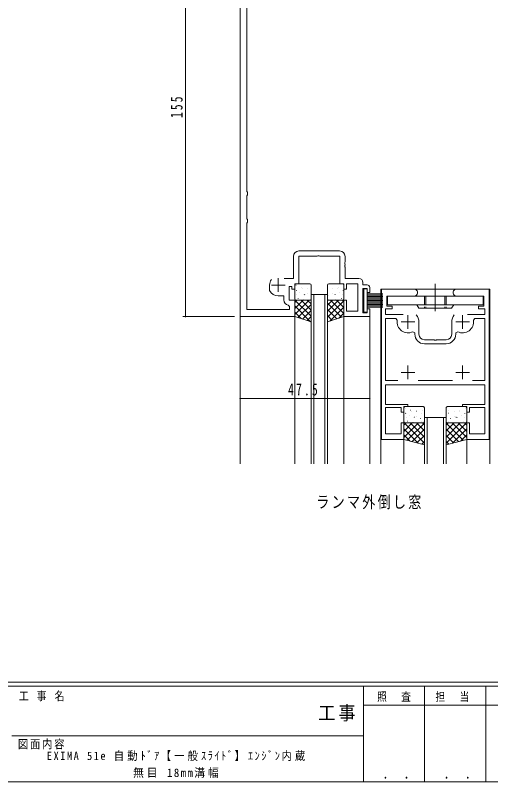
# Model space of a CAD drawing. Units: millimetres on the paper. Extents: x -397 to 397, y -282 to 282.
# Drawn here: x -6.2 to 167.9, y -282.1 to -1.4 of the extents above; entities that cross this region are included whole.
import ezdxf

# ---------------------------------------------------------------- set-up
doc = ezdxf.new("R2010")
doc.units = ezdxf.units.MM
for name, pattern in [('USER2', [13, 10, -1, 1, -1]), ('USER3', [15, 10, -1, 1, -1, 1, -1]), ('USER4', [4, 3, -1])]:
    doc.linetypes.add(name, pattern=pattern)
for name, color, linetype, lineweight in [('0-1_USER1', 7, 'Continuous', 18), ('0-3_YKK_11', 7, 'Continuous', 18), ('0-4_YKK_12', 2, 'Continuous', 18), ('0-5_YSS_K', 4, 'Continuous', 18), ('0-6_YKK_13', 6, 'Continuous', 18)]:
    doc.layers.add(name, color=color, linetype=linetype, lineweight=lineweight)
doc.layers.add('0-2_YKK_ZWAK', color=7, linetype='Continuous')
doc.styles.add('ＭＳ ゴシック', font='')
doc.styles.get('ＭＳ ゴシック').set_extended_font_data('MS Gothic')

msp = doc.modelspace()

# ---------------------------------------------------------------- linework, layer by layer
at = {"layer": '0-1_USER1'}
for p, q in [((376.092, -245.7), (-393.908, -245.7)), ((338.292, -247.1), (-393.908, -247.1)), ((121.292, -247.1), (121.292, -282.1)), ((143.692, -247.1), (143.692, -282.1)), ((166.092, -247.1), (166.092, -282.1)), ((189.476, -254.099), (121.292, -254.099)), ((-7.508, -265.299), (121.292, -265.299)), ((-393.908, -282.1), (338.292, -282.1))]:
    msp.add_line(p, q, dxfattribs=at)
at = {"layer": '0-3_YKK_11'}
for p, q in [((76.092, 43.296), (76.092, -111.704)), ((78.592, -65.91), (78.592, 22.503)), ((78.854, -66.207), (78.592, -65.91)), ((78.592, -67.497), (78.854, -67.2)), ((78.854, -67.2), (78.854, -66.207)), ((78.592, -75.91), (78.592, -67.497)), ((78.854, -76.207), (78.592, -75.91)), ((78.592, -77.497), (78.854, -77.2)), ((78.592, -109.204), (78.592, -77.497)), ((78.854, -77.2), (78.854, -76.207)), ((95.662, -89.704), (95.662, -97.774)), ((97.592, -89.634), (104.334, -89.634)), ((97.592, -99.704), (97.592, -89.634)), ((112.522, -87.704), (97.662, -87.704)), ((104.334, -89.634), (104.517, -89.514)), ((104.517, -89.514), (105.067, -89.514)), ((105.067, -89.514), (105.25, -89.634)), ((105.25, -89.634), (112.592, -89.634)), ((112.592, -89.634), (112.592, -99.704)), ((114.522, -91.745), (114.522, -89.704)), ((114.402, -91.929), (114.522, -91.745)), ((114.402, -92.479), (114.402, -91.929)), ((114.522, -92.662), (114.402, -92.479)), ((114.402, -92.929), (114.522, -92.745)), ((114.402, -93.479), (114.402, -92.929)), ((114.522, -93.662), (114.402, -93.479)), ((114.522, -92.745), (114.522, -92.662)), ((114.522, -97.774), (114.522, -93.662)), ((90.092, -97.704), (90.092, -102.704)), ((95.662, -97.774), (92.286, -97.774)), ((119.592, -97.774), (114.522, -97.774)), ((86.892, -100.204), (86.892, -102.056)), ((87.592, -100.204), (92.592, -100.204)), ((94.092, -100.704), (95.092, -100.704)), ((94.092, -105.704), (94.092, -100.704)), ((95.092, -100.704), (95.092, -101.704)), ((96.092, -99.704), (97.592, -99.704)), ((96.092, -101.704), (96.092, -99.704)), ((112.592, -99.704), (114.092, -99.704)), ((114.092, -99.704), (114.092, -101.704)), ((115.092, -99.704), (119.162, -99.704)), ((115.092, -101.704), (115.092, -99.704)), ((119.162, -99.704), (119.162, -109.774)), ((121.092, -100.104), (121.092, -99.274)), ((122.592, -100.104), (121.092, -100.104)), ((86.892, -102.056), (86.92, -102.183)), ((95.092, -101.704), (96.092, -101.704)), ((114.092, -101.704), (115.092, -101.704)), ((121.092, -101.404), (122.592, -101.404)), ((121.092, -110.404), (121.092, -101.404)), ((122.592, -101.404), (122.592, -102.904)), ((122.592, -102.904), (123.592, -102.904)), ((123.592, -102.904), (123.592, -101.104)), ((127.891, -101.707), (139.841, -101.707)), ((127.891, -156.707), (127.891, -101.707)), ((155.341, -101.707), (167.291, -101.707)), ((167.291, -101.707), (167.291, -156.707)), ((90.092, -104.204), (92.162, -104.204)), ((92.162, -104.204), (92.162, -105.634)), ((96.092, -105.704), (94.092, -105.704)), ((96.092, -111.704), (96.092, -105.704)), ((114.092, -105.704), (114.092, -111.704)), ((115.092, -105.704), (114.092, -105.704)), ((115.092, -109.774), (115.092, -105.704)), ((129.791, -104.207), (129.791, -107.907)), ((139.841, -104.207), (129.791, -104.207)), ((165.391, -104.207), (155.341, -104.207)), ((165.391, -107.907), (165.391, -104.207)), ((94.162, -109.204), (78.592, -109.204)), ((93.762, -107.593), (94.162, -108.083)), ((94.162, -108.083), (94.162, -109.204)), ((122.592, -108.904), (122.592, -110.404)), ((123.592, -108.904), (122.592, -108.904)), ((123.592, -111.704), (123.592, -108.904)), ((129.391, -108.907), (129.391, -111.007)), ((131.791, -108.907), (129.391, -108.907)), ((129.791, -107.907), (131.791, -107.907)), ((131.791, -107.907), (131.791, -108.907)), ((163.391, -107.907), (165.391, -107.907)), ((163.391, -108.907), (163.391, -107.907)), ((165.791, -108.907), (163.391, -108.907)), ((165.791, -111.007), (165.791, -108.907)), ((76.092, -111.704), (96.092, -111.704)), ((114.092, -111.704), (123.592, -111.704)), ((119.162, -109.774), (115.092, -109.774)), ((122.592, -110.404), (121.092, -110.404)), ((129.391, -111.007), (135.841, -111.007)), ((137.591, -111.207), (137.591, -116.207)), ((157.591, -111.207), (157.591, -116.207)), ((159.341, -111.007), (165.791, -111.007)), ((129.391, -112.507), (133.146, -112.507)), ((129.391, -135.207), (129.391, -112.507)), ((133.146, -112.507), (133.64, -113.085)), ((135.091, -113.707), (140.091, -113.707)), ((141.591, -113.707), (141.591, -118.207)), ((153.591, -118.207), (153.591, -113.707)), ((155.091, -113.707), (160.091, -113.707)), ((161.542, -113.085), (162.036, -112.507)), ((162.036, -112.507), (165.791, -112.507)), ((165.791, -112.507), (165.791, -135.207)), ((139.369, -117.29), (140.091, -117.738)), ((140.091, -117.738), (140.091, -118.207)), ((155.091, -117.738), (155.813, -117.29)), ((155.091, -118.207), (155.091, -117.738)), ((143.591, -120.207), (147.133, -120.207)), ((147.133, -120.207), (147.316, -120.327)), ((147.316, -120.327), (147.866, -120.327)), ((147.866, -120.327), (148.049, -120.207)), ((148.049, -120.207), (151.591, -120.207)), ((143.591, -121.707), (151.591, -121.707)), ((137.591, -129.707), (137.591, -134.707)), ((157.591, -129.707), (157.591, -134.707)), ((135.091, -132.207), (140.091, -132.207)), ((155.091, -132.207), (160.091, -132.207)), ((133.91, -135.207), (129.391, -135.207)), ((133.91, -135.207), (129.391, -135.207)), ((129.391, -136.707), (129.391, -143.907)), ((165.791, -136.707), (129.391, -136.707)), ((153.91, -135.207), (141.272, -135.207)), ((165.791, -135.207), (161.272, -135.207)), ((165.791, -143.907), (165.791, -136.707)), ((129.391, -143.907), (137.591, -143.907)), ((129.391, -145.107), (129.391, -154.707)), ((135.091, -145.107), (129.391, -145.107)), ((135.091, -146.707), (135.091, -145.107)), ((136.091, -144.707), (136.091, -146.707)), ((137.591, -144.707), (136.091, -144.707)), ((137.591, -143.907), (137.591, -144.707)), ((157.591, -143.907), (165.791, -143.907)), ((157.591, -144.707), (157.591, -143.907)), ((159.091, -144.707), (157.591, -144.707)), ((159.091, -146.707), (159.091, -144.707)), ((160.091, -145.107), (160.091, -146.707)), ((165.791, -145.107), (160.091, -145.107)), ((165.791, -154.707), (165.791, -145.107)), ((136.091, -146.707), (135.091, -146.707)), ((160.091, -146.707), (159.091, -146.707)), ((135.091, -150.707), (136.091, -150.707)), ((135.091, -154.707), (135.091, -150.707)), ((136.091, -150.707), (136.091, -156.707)), ((159.091, -150.707), (160.091, -150.707)), ((159.091, -156.707), (159.091, -150.707)), ((160.091, -150.707), (160.091, -154.707)), ((136.091, -156.707), (127.891, -156.707)), ((129.391, -154.707), (135.091, -154.707)), ((167.291, -156.707), (159.091, -156.707)), ((160.091, -154.707), (165.791, -154.707))]:
    msp.add_line(p, q, dxfattribs=at)
for centre, radius, start, end in [((97.662, -89.704), 2, 90.00001, 179.99999), ((112.522, -89.704), 2, 0.00001, 89.99999), ((90.092, -100.204), 3.2, 141.63348, 179.99999), ((119.592, -99.274), 1.5, 0.00001, 89.99999), ((122.592, -101.104), 1, 0.00001, 89.99999), ((90.092, -100.704), 3.5, 205.00785, 270), ((139.841, -102.957), 1.25, 269.99999, 90.00001), ((155.341, -102.957), 1.25, 89.99999, 270.00001), ((94.162, -105.634), 2, 180.00001, 258.46303), ((137.591, -113.707), 4, 359.99998, 40.4398), ((157.591, -113.707), 4, 139.5602, 180.00002), ((137.591, -113.707), 4, 171.05099, 296.3878), ((157.591, -113.707), 4, 243.6122, 8.94901), ((143.591, -118.207), 3.5, 180.00001, 269.99999), ((143.591, -118.207), 2, 180.00001, 269.99999), ((151.591, -118.207), 2, 270.00001, 359.99999), ((151.591, -118.207), 3.5, 270.00001, 359.99999)]:
    msp.add_arc(centre, radius, start, end, dxfattribs=at)
at = {"layer": '0-4_YKK_12'}
for p, q in [((76.092, -165.706), (76.092, 149.219)), ((102.092, -165.704), (102.092, -103.704)), ((103.092, -103.704), (103.092, -165.704)), ((107.092, -165.704), (107.092, -103.704)), ((108.092, -103.704), (108.092, -165.704)), ((127.591, -101.707), (127.591, -165.702)), ((167.591, -101.707), (127.591, -101.707)), ((167.591, -165.702), (167.591, -101.707)), ((96.092, -111.704), (96.092, -165.704)), ((114.092, -111.704), (114.092, -165.704)), ((123.592, -111.704), (123.592, -165.704)), ((144.591, -148.704), (144.591, -165.704)), ((150.591, -165.704), (150.591, -148.704)), ((136.091, -156.707), (136.091, -165.702)), ((159.091, -156.707), (159.091, -165.702))]:
    msp.add_line(p, q, dxfattribs=at)
at = {"layer": '0-4_YKK_12', "linetype": 'USER3'}
msp.add_line((102.092, -103.704), (108.092, -103.704), dxfattribs=at)
at = {"layer": '0-4_YKK_12'}
msp.add_lwpolyline([(143.591, -165.704), (143.591, -148.704), (151.591, -148.704), (151.591, -165.704)], dxfattribs=at)
at = {"layer": '0-5_YSS_K'}
for p, q in [((96.092, -100.204), (96.092, -105.204)), ((96.536, -100.267), (96.58, -100.243)), ((101.592, -99.704), (96.592, -99.704)), ((98.561, -101.001), (98.605, -100.977)), ((102.092, -105.204), (102.092, -100.204)), ((108.092, -105.204), (108.092, -100.204)), ((108.592, -99.704), (113.592, -99.704)), ((112.023, -101.001), (111.979, -100.977)), ((114.048, -100.267), (114.004, -100.243)), ((114.092, -100.204), (114.092, -105.204)), ((96.728, -102.212), (96.775, -102.124)), ((96.9, -103.626), (96.906, -103.619)), ((97.969, -102.891), (98.013, -102.867)), ((98.875, -101.421), (98.881, -101.414)), ((99.617, -103.736), (99.664, -103.648)), ((99.994, -103.625), (100.038, -103.601)), ((100.637, -101.434), (100.681, -101.41)), ((100.661, -103.441), (100.667, -103.434)), ((109.946, -101.434), (109.902, -101.41)), ((109.923, -103.441), (109.916, -103.434)), ((110.589, -103.625), (110.545, -103.601)), ((110.966, -103.736), (110.919, -103.648)), ((111.709, -101.421), (111.702, -101.414)), ((112.614, -102.891), (112.57, -102.867)), ((113.684, -103.626), (113.677, -103.619)), ((113.856, -102.212), (113.809, -102.124)), ((96.092, -111.038), (101.426, -105.704)), ((96.092, -108.793), (99.181, -105.704)), ((96.092, -106.548), (96.936, -105.704)), ((96.092, -105.704), (102.092, -105.704)), ((96.092, -111.704), (96.092, -105.704)), ((102.092, -111.605), (96.19, -105.704)), ((96.592, -105.704), (101.592, -105.704)), ((97.326, -105.083), (97.37, -105.059)), ((102.092, -109.36), (98.435, -105.704)), ((98.719, -105.609), (98.726, -105.601)), ((99.403, -105.515), (99.447, -105.491)), ((102.092, -107.115), (100.68, -105.704)), ((102.071, -104.058), (102.092, -104.046)), ((102.092, -105.704), (102.092, -113.704)), ((108.092, -109.76), (112.149, -105.704)), ((108.092, -107.515), (109.904, -105.704)), ((108.092, -105.704), (108.092, -113.704)), ((114.092, -105.704), (108.092, -105.704)), ((108.092, -112.005), (114.092, -106.005)), ((108.513, -104.058), (108.469, -104.034)), ((113.592, -105.704), (108.592, -105.704)), ((114.092, -110.638), (109.157, -105.704)), ((111.181, -105.515), (111.137, -105.491)), ((114.092, -108.393), (111.403, -105.704)), ((111.865, -105.609), (111.858, -105.601)), ((113.257, -105.083), (113.213, -105.059)), ((114.092, -106.148), (113.648, -105.704)), ((114.092, -111.704), (114.092, -105.704)), ((130.088, -104.207), (130.088, -107.407)), ((165.088, -104.207), (130.088, -104.207)), ((165.088, -104.207), (165.088, -107.407)), ((101.871, -113.63), (96.092, -107.85)), ((97.276, -112.098), (102.092, -107.283)), ((113.207, -111.998), (108.092, -106.883)), ((111.523, -112.56), (108.092, -109.128)), ((108.912, -113.43), (114.092, -108.25)), ((130.088, -107.407), (165.088, -107.407)), ((140.838, -107.407), (141.588, -108.707)), ((153.588, -108.707), (141.588, -108.707)), ((154.339, -107.407), (153.588, -108.707)), ((98.504, -112.508), (96.092, -110.096)), ((102.092, -113.704), (96.092, -111.704)), ((98.96, -112.66), (102.092, -109.528)), ((100.644, -113.221), (102.092, -111.773)), ((109.84, -113.121), (108.092, -111.373)), ((108.092, -113.704), (114.092, -111.704)), ((112.28, -112.308), (114.092, -110.496)), ((108.156, -113.682), (108.092, -113.618))]:
    msp.add_line(p, q, dxfattribs=at)
at = {"layer": '0-5_YSS_K', "linetype": 'USER2'}
msp.add_line((147.588, -99.802), (147.588, -110.754), dxfattribs=at)
at = {"layer": '0-5_YSS_K', "linetype": 'USER3'}
for p, q in [((122.591, -101.607), (121.391, -101.607)), ((121.391, -101.607), (121.391, -110.107)), ((122.591, -110.107), (122.591, -101.607)), ((122.591, -103.357), (128.391, -103.357)), ((122.591, -103.857), (128.391, -103.857)), ((122.591, -104.357), (128.391, -104.357)), ((122.591, -104.857), (128.391, -104.857)), ((122.591, -105.357), (128.391, -105.357)), ((122.591, -105.857), (128.391, -105.857)), ((122.591, -106.357), (128.391, -106.357)), ((122.591, -106.857), (128.391, -106.857)), ((122.591, -107.357), (128.391, -107.357)), ((122.591, -107.857), (128.391, -107.857)), ((122.591, -108.357), (128.391, -108.357)), ((121.391, -110.107), (122.591, -110.107)), ((136.091, -145.207), (136.091, -150.207)), ((136.536, -145.271), (136.58, -145.247)), ((143.091, -144.707), (136.591, -144.707)), ((143.305, -144.98), (143.349, -144.956)), ((143.591, -150.207), (143.591, -145.207)), ((151.591, -150.207), (151.591, -145.207)), ((151.878, -144.98), (151.834, -144.956)), ((152.091, -144.707), (158.591, -144.707)), ((158.647, -145.271), (158.603, -145.247)), ((159.091, -145.207), (159.091, -150.207)), ((136.728, -147.215), (136.775, -147.127)), ((136.9, -148.63), (136.906, -148.622)), ((137.969, -147.895), (138.013, -147.871)), ((138.561, -146.005), (138.605, -145.981)), ((138.875, -146.425), (138.881, -146.417)), ((139.617, -148.74), (139.664, -148.652)), ((139.994, -148.629), (140.038, -148.605)), ((140.637, -146.437), (140.681, -146.413)), ((140.661, -148.445), (140.667, -148.437)), ((142.662, -147.171), (142.706, -147.148)), ((142.869, -145.979), (142.876, -145.972)), ((152.314, -145.979), (152.307, -145.972)), ((152.521, -147.171), (152.477, -147.148)), ((154.546, -146.437), (154.502, -146.413)), ((154.522, -148.445), (154.516, -148.437)), ((155.189, -148.629), (155.145, -148.605)), ((155.565, -148.74), (155.519, -148.652)), ((156.308, -146.425), (156.302, -146.417)), ((156.622, -146.005), (156.578, -145.981)), ((157.213, -147.895), (157.17, -147.871)), ((158.283, -148.63), (158.277, -148.622)), ((158.455, -147.215), (158.408, -147.127)), ((136.091, -156.041), (141.425, -150.707)), ((136.091, -153.796), (139.18, -150.707)), ((136.091, -151.551), (136.935, -150.707)), ((136.091, -150.707), (143.591, -150.707)), ((136.091, -156.707), (136.091, -150.707)), ((143.591, -158.109), (136.189, -150.707)), ((136.591, -150.707), (143.091, -150.707)), ((137.326, -150.086), (137.37, -150.062)), ((137.338, -157.04), (143.591, -150.787)), ((143.591, -155.864), (138.434, -150.707)), ((138.719, -150.612), (138.726, -150.605)), ((139.403, -150.519), (139.447, -150.495)), ((143.591, -153.619), (140.679, -150.707)), ((142.071, -149.061), (142.115, -149.037)), ((142.713, -150.167), (142.72, -150.159)), ((143.591, -151.374), (142.924, -150.707)), ((143.591, -150.707), (143.591, -158.707)), ((151.591, -158.109), (158.993, -150.707)), ((151.591, -155.864), (156.748, -150.707)), ((151.591, -153.619), (154.503, -150.707)), ((151.591, -151.374), (152.258, -150.707)), ((151.591, -150.707), (151.591, -158.707)), ((159.091, -150.707), (151.591, -150.707)), ((157.844, -157.04), (151.591, -150.787)), ((158.591, -150.707), (152.091, -150.707)), ((152.47, -150.167), (152.463, -150.159)), ((153.112, -149.061), (153.068, -149.037)), ((159.091, -156.041), (153.757, -150.707)), ((155.78, -150.519), (155.736, -150.495)), ((159.091, -153.796), (156.002, -150.707)), ((156.464, -150.612), (156.457, -150.605)), ((157.856, -150.086), (157.813, -150.062)), ((159.091, -151.551), (158.247, -150.707)), ((159.091, -156.707), (159.091, -150.707)), ((141.345, -158.108), (136.091, -152.854)), ((139.11, -157.512), (143.591, -153.032)), ((156.072, -157.512), (151.591, -153.032)), ((153.837, -158.108), (159.091, -152.854)), ((138.284, -157.292), (136.091, -155.099)), ((143.591, -158.707), (136.091, -156.707)), ((140.883, -157.985), (143.591, -155.277)), ((154.299, -157.985), (151.591, -155.277)), ((151.591, -158.707), (159.091, -156.707)), ((156.898, -157.292), (159.091, -155.099)), ((142.655, -158.458), (143.591, -157.522)), ((152.527, -158.458), (151.591, -157.522))]:
    msp.add_line(p, q, dxfattribs=at)
at = {"layer": '0-5_YSS_K', "linetype": 'USER4'}
for p, q in [((143.588, -104.207), (143.588, -108.707)), ((144.088, -104.207), (144.088, -108.707)), ((151.088, -104.207), (151.088, -108.707)), ((151.588, -104.207), (151.588, -108.707))]:
    msp.add_line(p, q, dxfattribs=at)
at = {"layer": '0-5_YSS_K'}
for centre, start, end in [((96.592, -100.204), 90, 180), ((101.592, -100.204), 0, 90), ((108.592, -100.204), 90, 180), ((113.592, -100.204), 0, 90), ((96.592, -105.204), 180, 270), ((101.592, -105.204), 270, 360), ((108.592, -105.204), 180, 270), ((113.592, -105.204), 270, 0)]:
    msp.add_arc(centre, 0.5, start, end, dxfattribs=at)
at = {"layer": '0-5_YSS_K', "linetype": 'USER3'}
for centre, start, end in [((136.591, -145.207), 90, 180), ((143.091, -145.207), 0, 90), ((152.091, -145.207), 90, 180), ((158.591, -145.207), 0, 90), ((136.591, -150.207), 180, 270), ((143.091, -150.207), 270, 0), ((152.091, -150.207), 180, 270), ((158.591, -150.207), 270, 0)]:
    msp.add_arc(centre, 0.5, start, end, dxfattribs=at)
at = {"layer": '0-6_YKK_13'}
for p, q in [((56.092, 43.296), (56.092, -111.704)), ((74.092, -111.704), (55.092, -111.704)), ((76.092, -123.704), (76.092, -142.704)), ((123.592, -123.704), (123.592, -142.704)), ((76.092, -141.704), (123.592, -141.704))]:
    msp.add_line(p, q, dxfattribs=at)
for centre, start, end in [((56.092, -111.704), 90, 270), ((56.092, -111.704), 270, 90), ((76.092, -141.704), 0, 180), ((76.092, -141.704), 180, 0), ((123.592, -141.704), 0, 180), ((123.592, -141.704), 180, 0)]:
    msp.add_arc(centre, 0.106, start, end, dxfattribs=at)

# ---------------------------------------------------------------- texts
at = {"layer": '0-1_USER1', "attachment_point": 7, "style": 'ＭＳ ゴシック'}
for s, insert, char_height in [('\\T1.22;\\W0.85;工\\~事\\~名', (-4.896, -252.633), 3.079), ('\\T1.24;\\W0.85;照\\~\\~査', (126.281, -252.88), 3.079), ('\\T1.24;\\W0.85;担\\~\\~当', (147.646, -252.88), 3.079), ('\\T1.17;\\W0.9;工事', (104.723, -260.056), 5.132), ('\\T1.17;\\W0.9;図面内容', (-5.291, -270.248), 3.079), ('\\T1.24;\\W0.85;\\~．\\~．', (125.747, -281.046), 3.592), ('\\T1.24;\\W0.85;\\~．\\~．', (148.147, -281.046), 3.592)]:
    msp.add_mtext(s, dxfattribs=dict(at, insert=insert, char_height=char_height))
at = {"layer": '0-2_YKK_ZWAK', "attachment_point": 7, "style": 'ＭＳ ゴシック'}
for s, insert, char_height in [('\\T1.17;\\W0.8;ランマ外倒し窓', (103.987, -182.337), 4.399), ('\\T1.3;\\W0.9;EXIMA\\~51e\\~自動ﾄﾞｱ【一般ｽﾗｲﾄﾞ】ｴﾝｼﾞﾝ内蔵', (5.329, -274.549), 3.079), ('\\T1.25;\\W0.95;無目\\~18mm溝幅', (36.889, -280.725), 3.079)]:
    msp.add_mtext(s, dxfattribs=dict(at, insert=insert, char_height=char_height))
at = {"layer": '0-6_YKK_13', "color": 7, "insert": (55.092, -39.004), "char_height": 4.399, "attachment_point": 7, "rotation": 90, "style": 'ＭＳ ゴシック'}
msp.add_mtext('\\T1.38;\\W0.7;155', dxfattribs=at)
at = {"layer": '0-6_YKK_13', "color": 7, "insert": (93.69, -140.704), "char_height": 4.399, "attachment_point": 7, "style": 'ＭＳ ゴシック'}
msp.add_mtext('\\T1.39;\\W0.7;47.5', dxfattribs=at)

doc.saveas('drawing.dxf')
